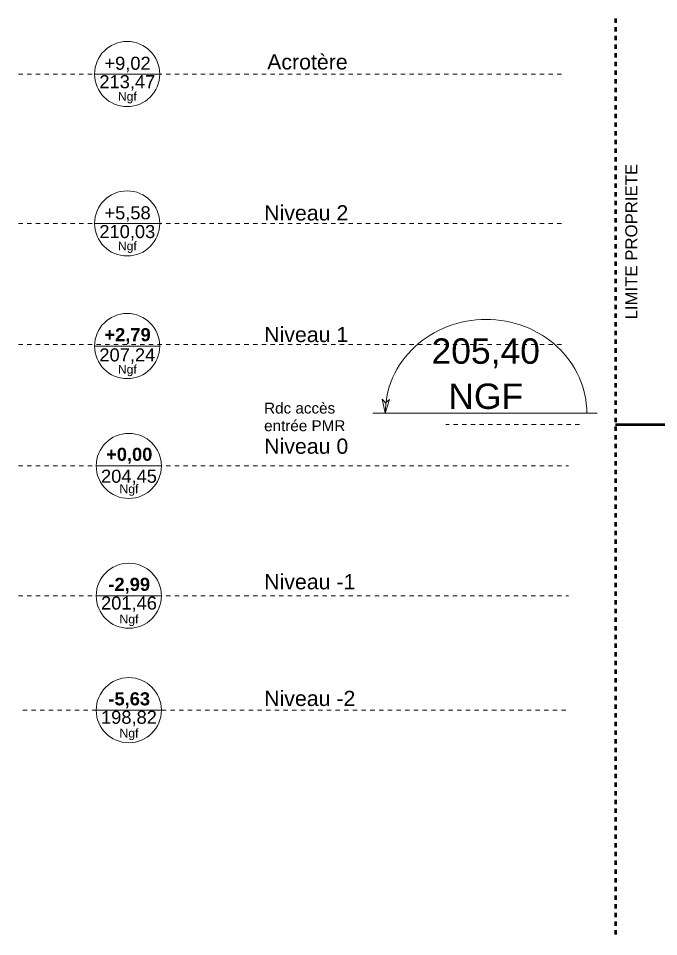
# Model space of a CAD drawing. Header units: metres. Extents: x 1838950 to 1842843, y 5171318 to 5174224.
# Drawn here: x 1841174 to 1841188.73, y 5171386.17 to 5171407.32 of the extents above; entities that cross this region are included whole.
import ezdxf

# ---------------------------------------------------------------- set-up
doc = ezdxf.new("R2010")
doc.units = ezdxf.units.M
doc.header["$LTSCALE"] = 0.0254
doc.linetypes.add('Style de ligne -1', pattern=[0.83328, 0.41656, -0.41672])
doc.linetypes.add('Style de ligne -6', pattern=[2.08328, 1.25, -0.41656, 0.13886, -0.27786])
doc.layers.add('00 CHAZAL Coupe A.5', color=7, linetype='Continuous', lineweight=18)
doc.styles.add('Arial', font='arial.ttf')
doc.styles.add('Arial (bold)', font='')
doc.styles.get('Arial (bold)').set_extended_font_data('Arial', bold=True)

# ---------------------------------------------------------------- blocks, each defined once
blk = doc.blocks.new('Groupe-1731-1')
at = {"layer": '00 CHAZAL Coupe A.5', "color": 7, "linetype": 'Continuous', "lineweight": 5}
blk.add_line((1841175.753, 5171402.593), (1841177.253, 5171402.593), dxfattribs=at)
blk.add_circle((1841176.503, 5171402.593), 0.75, dxfattribs=at)
at = {"layer": '00 CHAZAL Coupe A.5', "color": 7, "attachment_point": 2, "rotation": 0, "line_spacing_factor": 0.96984, "style": 'Arial'}
for s, insert, char_height in [('+5,58', (1841176.513, 5171402.989), 0.301), ('210,03', (1841176.507, 5171402.556), 0.301), ('Ngf', (1841176.507, 5171402.175), 0.2006)]:
    blk.add_mtext(s, dxfattribs=dict(at, insert=insert, char_height=char_height))
blk = doc.blocks.new('Groupe-1732-1')
at = {"layer": '00 CHAZAL Coupe A.5', "color": 7, "linetype": 'Continuous', "lineweight": 5}
blk.add_line((1841175.753, 5171399.769), (1841177.253, 5171399.769), dxfattribs=at)
blk.add_circle((1841176.503, 5171399.769), 0.75, dxfattribs=at)
at = {"layer": '00 CHAZAL Coupe A.5', "color": 7, "attachment_point": 2, "rotation": 0, "line_spacing_factor": 0.96984}
for s, insert, char_height, style in [('+2,79', (1841176.513, 5171400.182), 0.301, 'Arial (bold)'), ('207,24', (1841176.507, 5171399.716), 0.301, 'Arial'), ('Ngf', (1841176.507, 5171399.335), 0.2006, 'Arial')]:
    blk.add_mtext(s, dxfattribs=dict(at, insert=insert, char_height=char_height, style=style))
blk = doc.blocks.new('Groupe-1733-1')
at = {"layer": '00 CHAZAL Coupe A.5', "color": 7, "linetype": 'Continuous', "lineweight": 5}
blk.add_line((1841175.791, 5171397.008), (1841177.291, 5171397.008), dxfattribs=at)
blk.add_circle((1841176.541, 5171397.008), 0.75, dxfattribs=at)
at = {"layer": '00 CHAZAL Coupe A.5', "color": 7, "attachment_point": 2, "rotation": 0, "line_spacing_factor": 0.96984}
for s, insert, char_height, style in [('+0,00', (1841176.551, 5171397.426), 0.301, 'Arial (bold)'), ('204,45', (1841176.545, 5171396.921), 0.301, 'Arial'), ('Ngf', (1841176.545, 5171396.58), 0.2006, 'Arial')]:
    blk.add_mtext(s, dxfattribs=dict(at, insert=insert, char_height=char_height, style=style))
blk = doc.blocks.new('Groupe-1734-1')
at = {"layer": '00 CHAZAL Coupe A.5', "color": 7, "linetype": 'Continuous', "lineweight": 5}
blk.add_line((1841175.791, 5171391.381), (1841177.291, 5171391.381), dxfattribs=at)
blk.add_circle((1841176.541, 5171391.381), 0.75, dxfattribs=at)
at = {"layer": '00 CHAZAL Coupe A.5', "color": 7, "attachment_point": 2, "rotation": 0, "line_spacing_factor": 0.96984}
for s, insert, char_height, style in [('-5,63', (1841176.551, 5171391.794), 0.301, 'Arial (bold)'), ('198,82', (1841176.545, 5171391.369), 0.301, 'Arial'), ('Ngf', (1841176.545, 5171390.953), 0.2006, 'Arial')]:
    blk.add_mtext(s, dxfattribs=dict(at, insert=insert, char_height=char_height, style=style))
blk = doc.blocks.new('Groupe-1735-1')
at = {"layer": '00 CHAZAL Coupe A.5', "color": 7, "linetype": 'Continuous', "lineweight": 5}
blk.add_line((1841175.753, 5171406.034), (1841177.253, 5171406.034), dxfattribs=at)
blk.add_circle((1841176.503, 5171406.034), 0.75, dxfattribs=at)
at = {"layer": '00 CHAZAL Coupe A.5', "color": 7, "attachment_point": 2, "rotation": 0, "line_spacing_factor": 0.96984, "style": 'Arial'}
for s, insert, char_height in [('+9,02', (1841176.513, 5171406.433), 0.301), ('213,47', (1841176.507, 5171406.008), 0.301), ('Ngf', (1841176.507, 5171405.62), 0.2006)]:
    blk.add_mtext(s, dxfattribs=dict(at, insert=insert, char_height=char_height))
blk = doc.blocks.new('Groupe-1777-1')
at = {"layer": '00 CHAZAL Coupe A.5', "color": 7, "linetype": 'Continuous', "lineweight": 5}
blk.add_line((1841175.791, 5171394.018), (1841177.291, 5171394.018), dxfattribs=at)
blk.add_circle((1841176.541, 5171394.018), 0.75, dxfattribs=at)
at = {"layer": '00 CHAZAL Coupe A.5', "color": 7, "attachment_point": 2, "rotation": 0, "line_spacing_factor": 0.96984}
for s, insert, char_height, style in [('-2,99', (1841176.551, 5171394.431), 0.301, 'Arial (bold)'), ('201,46', (1841176.545, 5171394.001), 0.301, 'Arial'), ('Ngf', (1841176.545, 5171393.58), 0.2006, 'Arial')]:
    blk.add_mtext(s, dxfattribs=dict(at, insert=insert, char_height=char_height, style=style))
blk = doc.blocks.new('Groupe-1983-1')
at = {"layer": '00 CHAZAL Coupe A.5', "color": 7, "linetype": 'Continuous', "lineweight": 5}
blk.add_line((1841187.322, 5171398.223), (1841182.156, 5171398.223), dxfattribs=at)
at = {"layer": '00 CHAZAL Coupe A.5', "color": 7, "linetype": 'Continuous', "lineweight": 5, "flags": 128}
blk.add_lwpolyline([(1841182.445, 5171398.222), (1841182.447, 5171398.328), (1841182.456, 5171398.434), (1841182.47, 5171398.539), (1841182.489, 5171398.644), (1841182.514, 5171398.747), (1841182.544, 5171398.849), (1841182.58, 5171398.95), (1841182.621, 5171399.049), (1841182.667, 5171399.146), (1841182.718, 5171399.241), (1841182.775, 5171399.333), (1841182.835, 5171399.423), (1841182.901, 5171399.51), (1841182.971, 5171399.593), (1841183.045, 5171399.674), (1841183.124, 5171399.75), (1841183.206, 5171399.824), (1841183.292, 5171399.893), (1841183.382, 5171399.958), (1841183.475, 5171400.019), (1841183.571, 5171400.076), (1841183.67, 5171400.128), (1841183.772, 5171400.176), (1841183.876, 5171400.219), (1841183.982, 5171400.257), (1841184.09, 5171400.291), (1841184.2, 5171400.319), (1841184.311, 5171400.342), (1841184.423, 5171400.36), (1841184.536, 5171400.373), (1841184.65, 5171400.381), (1841184.764, 5171400.384), (1841184.877, 5171400.381), (1841184.991, 5171400.374), (1841185.104, 5171400.361), (1841185.216, 5171400.342), (1841185.327, 5171400.319), (1841185.437, 5171400.291), (1841185.545, 5171400.258), (1841185.651, 5171400.22), (1841185.755, 5171400.177), (1841185.857, 5171400.129), (1841185.956, 5171400.077), (1841186.052, 5171400.02), (1841186.145, 5171399.959), (1841186.234, 5171399.894), (1841186.321, 5171399.824), (1841186.403, 5171399.751), (1841186.482, 5171399.675), (1841186.556, 5171399.594), (1841186.626, 5171399.511), (1841186.691, 5171399.424), (1841186.752, 5171399.334), (1841186.808, 5171399.242), (1841186.86, 5171399.147), (1841186.906, 5171399.05), (1841186.947, 5171398.951), (1841186.982, 5171398.851), (1841187.013, 5171398.748), (1841187.038, 5171398.645), (1841187.057, 5171398.54), (1841187.071, 5171398.435), (1841187.079, 5171398.329), (1841187.082, 5171398.223)], dxfattribs=at)
blk.add_lwpolyline([(1841182.539, 5171398.537), (1841182.445, 5171398.222), (1841182.369, 5171398.542), (1841182.452, 5171398.46)], close=True, dxfattribs=at)
at = {"layer": '00 CHAZAL Coupe A.5', "color": 7, "insert": (1841184.756, 5171400.986), "char_height": 0.584, "width": 4.35408, "attachment_point": 2, "rotation": 0.006, "line_spacing_factor": 1.069054, "style": 'Arial'}
blk.add_mtext('\\P205,40\\PNGF\\P', dxfattribs=at)
blk = doc.blocks.new('Groupe-1984-1')
at = {"layer": '00 CHAZAL Coupe A.5', "color": 7, "linetype": 'Style de ligne -1', "lineweight": 5}
blk.add_line((1841186.913, 5171397.962), (1841183.841, 5171397.962), dxfattribs=at)
at = {"layer": '00 CHAZAL Coupe A.5', "color": 7}
blk.add_blockref('Groupe-1983-1', (0, 0), dxfattribs=at)

msp = doc.modelspace()

# ---------------------------------------------------------------- linework, layer by layer
at = {"layer": '00 CHAZAL Coupe A.5', "color": 1, "linetype": 'Style de ligne -6', "lineweight": 50, "true_color": 0xff0000}
msp.add_line((1841187.7429, 5171407.3162), (1841187.7429, 5171386.1662), dxfattribs=at)
at = {"layer": '00 CHAZAL Coupe A.5', "color": 1, "linetype": 'Style de ligne -1', "lineweight": 5, "true_color": 0xff0000}
for p, q in [((1841174, 5171406.0325), (1841186.5332, 5171406.0325)), ((1841174, 5171402.5922), (1841186.5332, 5171402.5922)), ((1841174, 5171399.8025), (1841186.5332, 5171399.8025)), ((1841174, 5171397.0079), (1841186.6582, 5171397.0079)), ((1841174, 5171394.0179), (1841186.6582, 5171394.0179)), ((1841174.1, 5171391.381), (1841186.6582, 5171391.381))]:
    msp.add_line(p, q, dxfattribs=at)
at = {"layer": '00 CHAZAL Coupe A.5', "color": 7, "linetype": 'Continuous', "lineweight": 50, "flags": 128}
msp.add_lwpolyline([(1841187.7429, 5171397.9625), (1841189.1629, 5171397.9625), (1841192.0343, 5171397.5976), (1841192.0343, 5171397.5976), (1841192.7829, 5171397.5025), (1841193.708, 5171397.1859), (1841193.7411, 5171397.1746), (1841195.0844, 5171397.1558), (1841198.0429, 5171397.0962), (1841198.926, 5171396.9957), (1841202.1953, 5171396.9927), (1841202.1929, 5171396.9927)], dxfattribs=at)

# ---------------------------------------------------------------- block references
at = {"layer": '00 CHAZAL Coupe A.5', "color": 7}
for name in ['Groupe-1735-1', 'Groupe-1731-1', 'Groupe-1732-1', 'Groupe-1984-1', 'Groupe-1733-1', 'Groupe-1777-1', 'Groupe-1734-1']:
    msp.add_blockref(name, (0, 0), dxfattribs=at)

# ---------------------------------------------------------------- texts
at = {"layer": '00 CHAZAL Coupe A.5', "color": 7, "attachment_point": 1, "line_spacing_factor": 0.96984, "style": 'Arial'}
for s, insert, char_height in [('Acrotère', (1841179.7256, 5171406.4897), 0.35113), ('Niveau 2', (1841179.6567, 5171403.012), 0.35113), ('Niveau 1', (1841179.6567, 5171400.2107), 0.35113), ('Rdc accès \\Pentrée PMR', (1841179.6554, 5171398.4651), 0.25081), ('Niveau 0', (1841179.6567, 5171397.6382), 0.35113), ('Niveau -1', (1841179.6567, 5171394.5166), 0.35113), ('Niveau -2', (1841179.6567, 5171391.8292), 0.35113)]:
    msp.add_mtext(s, dxfattribs=dict(at, insert=insert, char_height=char_height))
at = {"layer": '00 CHAZAL Coupe A.5', "color": 1, "true_color": 0xff0000, "insert": (1841187.9684, 5171402.1735), "char_height": 0.27639, "attachment_point": 2, "rotation": 90, "line_spacing_factor": 0.840696, "style": 'Arial'}
msp.add_mtext('LIMITE PROPRIETE', dxfattribs=at)

doc.saveas('drawing.dxf')
